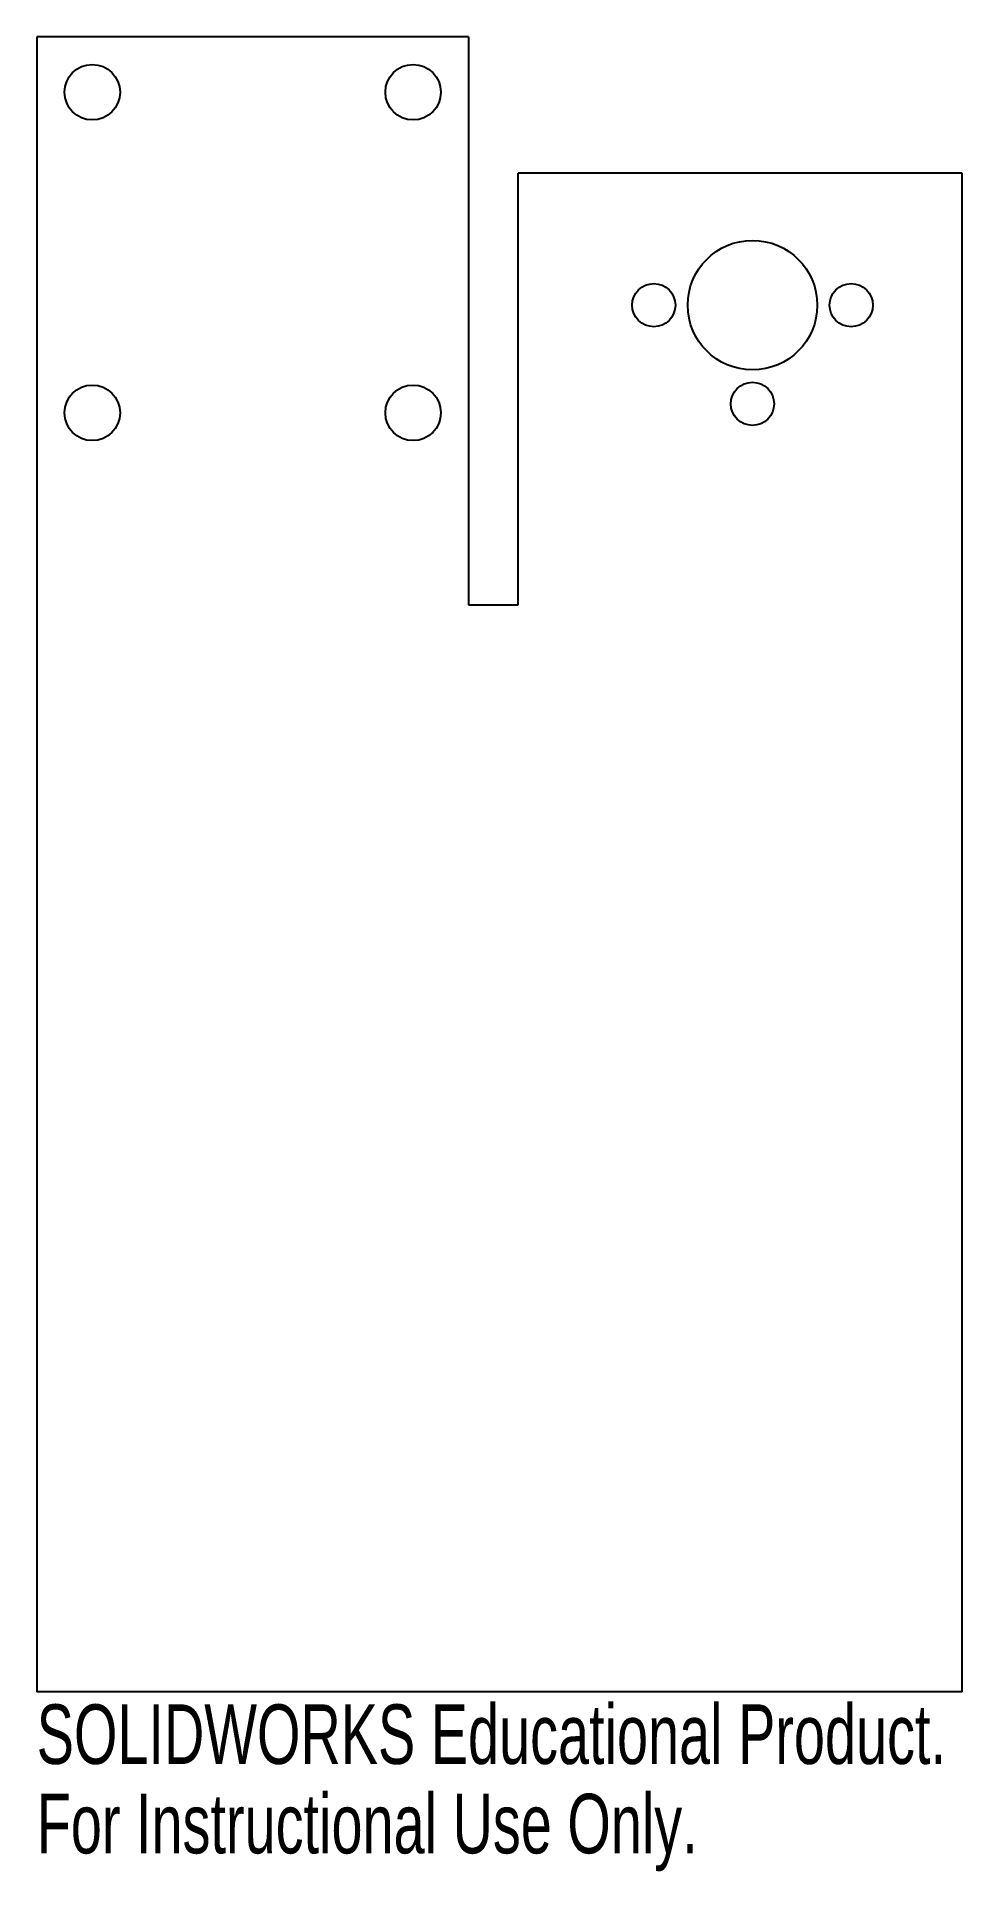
# Model space of a CAD drawing. Header units: millimetres. Extents: x -18 to 58, y -131 to 18.
import ezdxf

# ---------------------------------------------------------------- set-up
doc = ezdxf.new("R2010")
doc.units = ezdxf.units.MM
doc.styles.add('SLDTEXTSTYLE0', font='TXT', dxfattribs={"width": 0.7})

msp = doc.modelspace()

# ---------------------------------------------------------------- linework, layer by layer
at = {"color": 7, "linetype": 'Continuous', "lineweight": 25}
for p, q in [((17.5, 17.5), (-17.5, 17.5)), ((-17.5, 17.5), (-17.5, -116.71)), ((17.5, 17.5), (17.5, -28.57)), ((21.5, -28.57), (21.5, 6.43)), ((57.5, 6.43), (21.5, 6.43)), ((57.5, -116.71), (57.5, 6.43)), ((17.5, -28.57), (21.5, -28.57)), ((57.5, -116.71), (-17.5, -116.71))]:
    msp.add_line(p, q, dxfattribs=at)
for centre, radius in [((-13, 13), 2.25), ((13, 13), 2.25), ((40.5, -4.27), 5.25), ((32.5, -4.27), 1.75), ((48.5, -4.27), 1.75), ((-13, -13), 2.25), ((13, -13), 2.25), ((40.5, -12.27), 1.75)]:
    msp.add_circle(centre, radius, dxfattribs=at)

# ---------------------------------------------------------------- texts
at = {"color": 7, "linetype": 'Continuous', "char_height": 4.8336, "attachment_point": 1, "style": 'SLDTEXTSTYLE0'}
for s, insert in [('SOLIDWORKS Educational Product.', (-17.5, -117.73)), ('For Instructional Use Only.', (-17.5, -124.98))]:
    msp.add_mtext(s, dxfattribs=dict(at, insert=insert))

doc.saveas('drawing.dxf')
